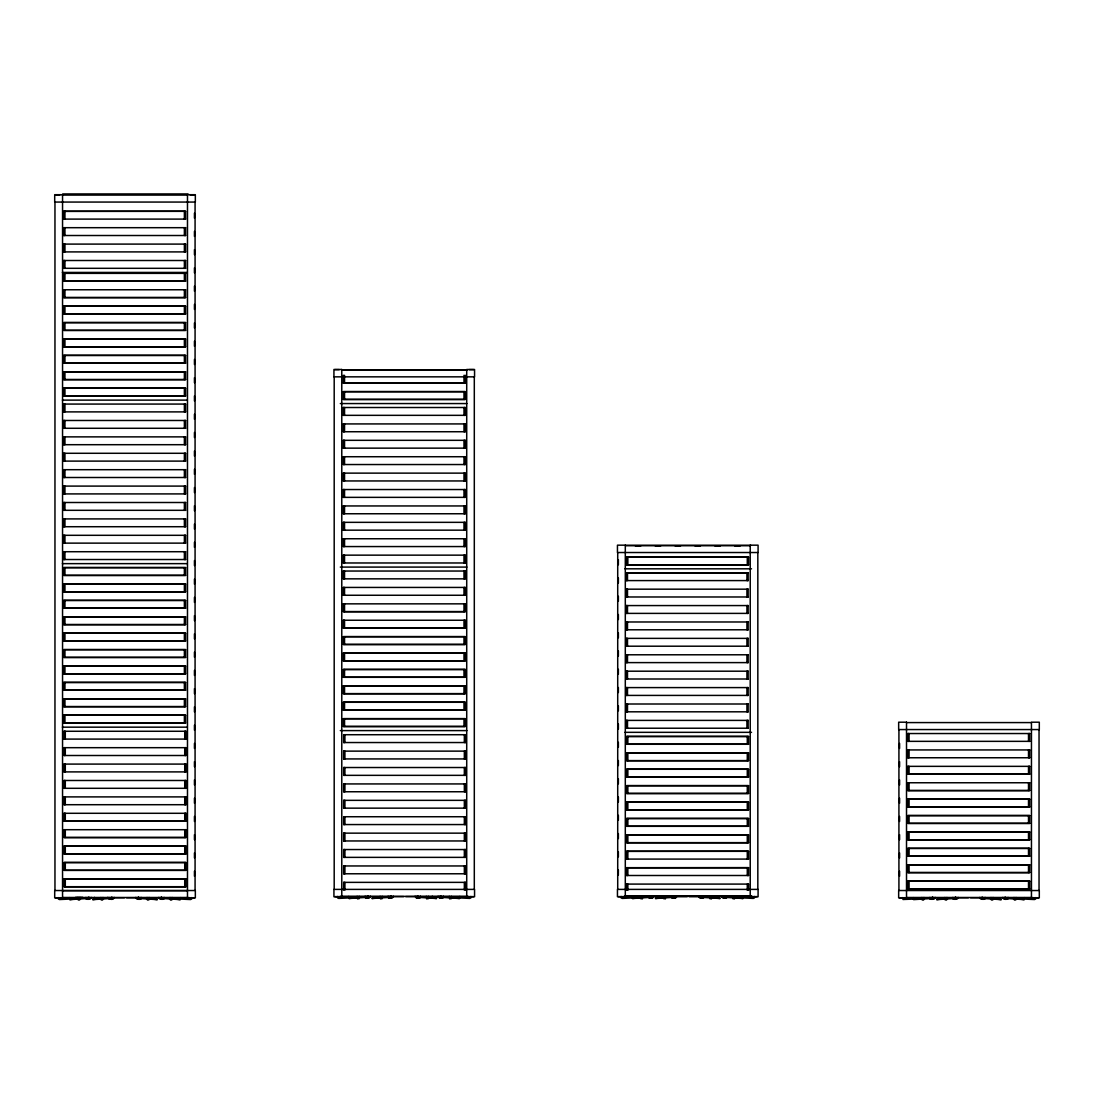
<?xml version="1.0" encoding="UTF-8"?>
<svg xmlns="http://www.w3.org/2000/svg" width="1094" height="1094" viewBox="0 0 1094 1094"><rect width="100%" height="100%" fill="white"/><g stroke="black" fill="none" stroke-linecap="round" stroke-linejoin="round"><path stroke-width="1.5" d="M442.81 897.189L441.456 898.27L438.598 897.463L440.499 896.082L442.646 897.08M367.133 896.478L367.953 897.983L368.213 896.301M390.12 896.478L390.941 897.983L391.201 896.301M139.307 898.639L137.557 898.352L138.637 897.34M162.295 898.639L160.544 898.352L161.625 897.34M417.293 896.301L417.539 897.983L418.373 896.478M440.28 896.301L440.54 897.983L441.361 896.478M700.816 896.301L700.557 897.723L702.047 897.518M723.804 896.301L723.544 897.723L725.035 897.518M982.029 897.422L981.769 898.844L983.274 898.639M1005.017 897.422L1004.757 898.844L1006.261 898.639M69.483 897.6L69.483 899.077L59.568 899.541L58.42 899.077L58.42 897.6M348.712 896.478L348.712 897.942L338.784 898.406L337.636 897.942L337.636 896.478M632.236 896.478L632.236 897.942L622.308 898.406L621.16 897.942L621.16 896.478M913.449 899.077L903.056 899.487L902.372 897.6M86.029 897.777L69.66 899.624L86.029 898.584M109.017 897.777L92.648 899.624L109.017 898.584M365.259 896.642L348.89 898.502L365.259 897.463M388.247 896.642L371.878 898.502L388.247 897.463M648.783 896.642L632.414 898.502L648.783 897.463M671.771 896.642L655.402 898.502L671.771 897.463M913.627 899.268L929.996 897.777M952.983 897.777L936.614 899.624L952.983 898.584M63.725 219.101L64.943 219.032L64.943 211.361L63.725 211.292L63.725 219.101L185.597 219.101L185.597 211.292L63.725 211.292M64.943 211.361L185.597 211.292M63.725 235.511L64.943 235.429L64.943 227.771L63.725 227.689L63.725 235.511L185.597 235.511L185.597 227.689L63.725 227.689M185.597 227.689L184.38 227.771L184.38 235.429L185.597 235.511M63.725 251.907L64.943 251.839L64.943 244.181L63.725 244.099L63.725 251.907L185.597 251.907L185.597 244.099L63.725 244.099M185.597 244.099L184.38 244.181L184.38 251.839L185.597 251.907M63.725 268.317L64.943 268.235L64.943 260.577L63.725 260.509L63.725 268.317L185.597 268.317L185.597 260.509L63.725 260.509M185.597 260.509L184.38 260.577L184.38 268.235L185.597 268.317M63.725 281.172L185.597 281.172L185.597 273.363L63.725 273.363L63.725 281.172L185.597 281.172M185.597 273.363L184.38 273.445L184.38 281.103M63.725 297.582L185.597 297.582L185.597 289.76L63.725 289.76L63.725 297.582L185.597 297.582M185.597 289.76L184.38 289.842L184.38 297.5M63.725 313.992L185.597 313.992L185.597 306.17L63.725 306.17L63.725 313.992L185.597 313.992M63.725 306.17L185.597 306.17M63.725 330.388L185.597 330.388L185.597 322.58L63.725 322.58L63.725 330.388L185.597 330.388M63.725 322.58L185.597 322.58M63.725 346.798L185.597 346.798L185.597 338.976L63.725 338.976L63.725 346.798L185.597 346.798M63.725 338.976L185.597 338.976M63.725 363.208L185.597 363.208L185.597 355.386L63.725 355.386L63.725 363.208L185.597 363.208M63.725 355.386L185.597 355.386M63.725 379.604L185.597 379.604L185.597 371.796L63.725 371.796L63.725 379.604L185.597 379.604M63.725 371.796L185.597 371.796M63.725 396.014L185.597 396.014L185.597 388.192L63.725 388.192L63.725 396.014L185.597 396.014M63.725 388.192L185.597 388.192M343.325 375.228L343.325 383.05L465.21 383.05L465.21 375.228M63.725 411.891L64.943 411.809L64.943 404.151L63.725 404.069L63.725 411.891L185.597 411.891L185.597 404.069L63.725 404.069M185.597 404.069L184.38 404.151L184.38 411.809L185.597 411.891M343.325 399.447L465.21 399.447L465.21 391.638L343.325 391.638L343.325 399.447L465.21 399.447M343.325 391.638L465.21 391.638M63.725 428.287L64.943 428.219L64.943 420.561L63.725 420.479L63.725 428.287L185.597 428.287L185.597 420.479L63.725 420.479M185.597 420.479L184.38 420.561L184.38 428.219L185.597 428.287M343.325 415.337L344.542 415.255L344.542 407.597L343.325 407.515L343.325 415.337L465.21 415.337L465.21 407.515L343.325 407.515M465.21 407.515L463.993 407.597L463.993 415.255L465.21 415.337M63.725 444.697L64.943 444.615L64.943 436.957L63.725 436.875L63.725 444.697L185.597 444.697L185.597 436.875L63.725 436.875M185.597 436.875L184.38 436.957L184.38 444.615L185.597 444.697M343.325 431.733L344.542 431.651L344.542 423.993L343.325 423.925L343.325 431.733L465.21 431.733L465.21 423.925L343.325 423.925M465.21 423.925L463.993 423.993L463.993 431.651L465.21 431.733M63.725 461.107L64.943 461.025L64.943 453.367L63.725 453.285L63.725 461.107L185.597 461.107L185.597 453.285L63.725 453.285M185.597 453.285L184.38 453.367L184.38 461.025L185.597 461.107M343.325 448.143L344.542 448.061L344.542 440.403L343.325 440.321L343.325 448.143L465.21 448.143L465.21 440.321L343.325 440.321M465.21 440.321L463.993 440.403L463.993 448.061L465.21 448.143M63.725 477.504L64.943 477.435L64.943 469.764L63.725 469.695L63.725 477.504L185.597 477.504L185.597 469.695L63.725 469.695M185.597 469.695L184.38 469.764L184.38 477.435L185.597 477.504M343.325 464.54L344.542 464.471L344.542 456.813L343.325 456.731L343.325 464.54L465.21 464.54L465.21 456.731L343.325 456.731M465.21 456.731L463.993 456.813L463.993 464.471L465.21 464.54M63.725 493.914L64.943 493.832L64.943 486.174L63.725 486.092L63.725 493.914L185.597 493.914L185.597 486.092L63.725 486.092M185.597 486.092L184.38 486.174L184.38 493.832L185.597 493.914M343.325 480.95L344.542 480.868L344.542 473.21L343.325 473.128L343.325 480.95L465.21 480.95L465.21 473.128L343.325 473.128M465.21 473.128L463.993 473.21L463.993 480.868L465.21 480.95M63.725 510.31L64.943 510.242L64.943 502.584L63.725 502.502L63.725 510.31L185.597 510.31L185.597 502.502L63.725 502.502M185.597 502.502L184.38 502.584L184.38 510.242L185.597 510.31M343.325 497.36L344.542 497.278L344.542 489.62L343.325 489.538L343.325 497.36L465.21 497.36L465.21 489.538L343.325 489.538M465.21 489.538L463.993 489.62L463.993 497.278L465.21 497.36M63.725 526.72L64.943 526.638L64.943 518.98L63.725 518.912L63.725 526.72L185.597 526.72L185.597 518.912L63.725 518.912M185.597 518.912L184.38 518.98L184.38 526.638L185.597 526.72M343.325 513.756L344.542 513.674L344.542 506.016L343.325 505.948L343.325 513.756L465.21 513.756L465.21 505.948L343.325 505.948M465.21 505.948L463.993 506.016L463.993 513.674L465.21 513.756M63.725 543.13L64.943 543.048L64.943 535.39L63.725 535.308L63.725 543.13L185.597 543.13L185.597 535.308L63.725 535.308M185.597 535.308L184.38 535.39L184.38 543.048L185.597 543.13M343.325 530.166L344.542 530.084L344.542 522.426L343.325 522.344L343.325 530.166L465.21 530.166L465.21 522.344L343.325 522.344M465.21 522.344L463.993 522.426L463.993 530.084L465.21 530.166M63.725 559.526L64.943 559.458L64.943 551.786L63.725 551.718L63.725 559.526L185.597 559.526L185.597 551.718L63.725 551.718M185.597 551.718L184.38 551.786L184.38 559.458L185.597 559.526M343.325 546.562L344.542 546.494L344.542 538.836L343.325 538.754L343.325 546.562L465.21 546.562L465.21 538.754L343.325 538.754M465.21 538.754L463.993 538.836L463.993 546.494L465.21 546.562M63.725 575.403L185.597 575.403L185.597 567.595L63.725 567.595L63.725 575.403L185.597 575.403M63.725 567.595L185.597 567.595M343.325 562.972L344.542 562.89L344.542 555.232L343.325 555.15L343.325 562.972L465.21 562.972L465.21 555.15L343.325 555.15M465.21 555.15L463.993 555.232L463.993 562.89L465.21 562.972M63.725 591.813L185.597 591.813L185.597 583.991L63.725 583.991L63.725 591.813L185.597 591.813M63.725 583.991L185.597 583.991M343.325 578.849L344.542 578.767L344.542 571.109L343.325 571.041L343.325 578.849L465.21 578.849L465.21 571.041L343.325 571.041M465.21 571.041L463.993 571.109L463.993 578.767L465.21 578.849M626.63 564.86L748.515 564.86L748.515 557.051L626.63 557.051L626.63 564.86L748.515 564.86M626.63 557.051L748.515 557.051M63.725 608.223L185.597 608.223L185.597 600.401L63.725 600.401L63.725 608.223L185.597 608.223M63.725 600.401L185.597 600.401M343.325 595.259L344.542 595.177L344.542 587.519L343.325 587.437L343.325 595.259L465.21 595.259L465.21 587.437L343.325 587.437M465.21 587.437L463.993 587.519L463.993 595.177L465.21 595.259M626.274 580.586L627.491 580.504L627.491 572.846L626.274 572.764L626.274 580.586L748.146 580.586L748.146 572.764L626.274 572.764M627.491 572.846L748.146 572.764M63.725 624.619L185.597 624.619L185.597 616.811L63.725 616.811L63.725 624.619L185.597 624.619M63.725 616.811L185.597 616.811M343.325 611.655L465.21 611.655L465.21 603.847L343.325 603.847L343.325 611.655L465.21 611.655M465.21 603.847L463.993 603.915L463.993 611.587M626.274 596.982L627.491 596.9L627.491 589.242L626.274 589.174L626.274 596.982L748.146 596.982L748.146 589.174L626.274 589.174M748.146 589.174L746.928 589.242L746.928 596.9L748.146 596.982M63.725 641.029L185.597 641.029L185.597 633.207L63.725 633.207L63.725 641.029L185.597 641.029M63.725 633.207L185.597 633.207M343.325 628.065L465.21 628.065L465.21 620.243L343.325 620.243L343.325 628.065L465.21 628.065M465.21 620.243L463.993 620.325L463.993 627.983M626.274 613.392L627.491 613.31L627.491 605.652L626.274 605.57L626.274 613.392L748.146 613.392L748.146 605.57L626.274 605.57M748.146 605.57L746.928 605.652L746.928 613.31L748.146 613.392M63.725 657.426L185.597 657.426L185.597 649.617L63.725 649.617L63.725 657.426L185.597 657.426M63.725 649.617L185.597 649.617M343.325 644.475L465.21 644.475L465.21 636.653L343.325 636.653L343.325 644.475L465.21 644.475M343.325 636.653L465.21 636.653M626.274 629.788L627.491 629.72L627.491 622.062L626.274 621.98L626.274 629.788L748.146 629.788L748.146 621.98L626.274 621.98M748.146 621.98L746.928 622.062L746.928 629.72L748.146 629.788M63.725 673.836L185.597 673.836L185.597 666.014L63.725 666.014L63.725 673.836L185.597 673.836M63.725 666.014L185.597 666.014M343.325 660.872L465.21 660.872L465.21 653.063L343.325 653.063L343.325 660.872L465.21 660.872M343.325 653.063L465.21 653.063M626.274 646.198L627.491 646.116L627.491 638.458L626.274 638.376L626.274 646.198L748.146 646.198L748.146 638.376L626.274 638.376M748.146 638.376L746.928 638.458L746.928 646.116L748.146 646.198M63.725 690.246L185.597 690.246L185.597 682.424L63.725 682.424L63.725 690.246L185.597 690.246M63.725 682.424L185.597 682.424M343.325 677.282L465.21 677.282L465.21 669.46L343.325 669.46L343.325 677.282L465.21 677.282M343.325 669.46L465.21 669.46M626.274 662.608L627.491 662.526L627.491 654.868L626.274 654.786L626.274 662.608L748.146 662.608L748.146 654.786L626.274 654.786M748.146 654.786L746.928 654.868L746.928 662.526L748.146 662.608M63.725 706.642L185.597 706.642L185.597 698.834L63.725 698.834L63.725 706.642L185.597 706.642M63.725 698.834L185.597 698.834M343.325 693.678L465.21 693.678L465.21 685.87L343.325 685.87L343.325 693.678L465.21 693.678M343.325 685.87L465.21 685.87M626.274 679.005L627.491 678.936L627.491 671.265L626.274 671.196L626.274 679.005L748.146 679.005L748.146 671.196L626.274 671.196M748.146 671.196L746.928 671.265L746.928 678.936L748.146 679.005M63.725 723.052L185.597 723.052L185.597 715.23L63.725 715.23L63.725 723.052L185.597 723.052M63.725 715.23L185.597 715.23M343.325 710.088L465.21 710.088L465.21 702.266L343.325 702.266L343.325 710.088L465.21 710.088M343.325 702.266L465.21 702.266M626.274 695.415L627.491 695.333L627.491 687.675L626.274 687.593L626.274 695.415L748.146 695.415L748.146 687.593L626.274 687.593M748.146 687.593L746.928 687.675L746.928 695.333L748.146 695.415M64.081 739.093L65.298 739.011L65.298 731.353L64.081 731.271L64.081 739.093L185.953 739.093L185.953 731.271L64.081 731.271M185.953 731.271L184.736 731.353L184.736 739.011L185.953 739.093M343.325 726.498L465.21 726.498L465.21 718.676L343.325 718.676L343.325 726.498L465.21 726.498M343.325 718.676L465.21 718.676M626.274 711.811L627.491 711.743L627.491 704.085L626.274 704.003L626.274 711.811L748.146 711.811L748.146 704.003L626.274 704.003M748.146 704.003L746.928 704.085L746.928 711.743L748.146 711.811M64.081 755.503L65.298 755.421L65.298 747.763L64.081 747.681L64.081 755.503L185.953 755.503L185.953 747.681L64.081 747.681M185.953 747.681L184.736 747.763L184.736 755.421L185.953 755.503M343.68 742.539L344.911 742.457L344.911 734.799L343.68 734.717L343.68 742.539L465.565 742.539L465.565 734.717L343.68 734.717M465.565 734.717L464.348 734.799L464.348 742.457L465.565 742.539M626.274 728.221L627.491 728.139L627.491 720.481L626.274 720.399L626.274 728.221L748.146 728.221L748.146 720.399L626.274 720.399M748.146 720.399L746.928 720.481L746.928 728.139L748.146 728.221M64.081 771.899L65.298 771.817L65.298 764.159L64.081 764.091L64.081 771.899L185.953 771.899L185.953 764.091L64.081 764.091M185.953 764.091L184.736 764.159L184.736 771.817L185.953 771.899M343.68 758.935L344.911 758.867L344.911 751.195L343.68 751.127L343.68 758.935L465.565 758.935L465.565 751.127L343.68 751.127M465.565 751.127L464.348 751.195L464.348 758.867L465.565 758.935M626.63 744.262L748.515 744.262L748.515 736.453L626.63 736.453L626.63 744.262L748.515 744.262M626.63 736.453L748.515 736.453M64.081 788.309L65.298 788.227L65.298 780.569L64.081 780.487L64.081 788.309L185.953 788.309L185.953 780.487L64.081 780.487M185.953 780.487L184.736 780.569L184.736 788.227L185.953 788.309M343.68 775.345L344.911 775.263L344.911 767.605L343.68 767.523L343.68 775.345L465.565 775.345L465.565 767.523L343.68 767.523M465.565 767.523L464.348 767.605L464.348 775.263L465.565 775.345M907.842 741.349L909.073 741.281L909.073 733.623L907.842 733.541L907.842 741.349L1029.727 741.349L1029.727 733.541L907.842 733.541M1029.727 733.541L1028.51 733.623L1028.51 741.281L1029.727 741.349M626.63 760.672L748.515 760.672L748.515 752.85L626.63 752.85L626.63 760.672L748.515 760.672M626.63 752.85L748.515 752.85M64.081 804.705L65.298 804.637L65.298 796.979L64.081 796.897L64.081 804.705L185.953 804.705L185.953 796.897L64.081 796.897M185.953 796.897L184.736 796.979L184.736 804.637L185.953 804.705M343.68 791.755L344.911 791.673L344.911 784.015L343.68 783.933L343.68 791.755L465.565 791.755L465.565 783.933L343.68 783.933M465.565 783.933L464.348 784.015L464.348 791.673L465.565 791.755M907.842 757.759L909.073 757.677L909.073 750.019L907.842 749.937L907.842 757.759L1029.727 757.759L1029.727 749.937L907.842 749.937M1029.727 749.937L1028.51 750.019L1028.51 757.677L1029.727 757.759M626.63 777.068L748.515 777.068L748.515 769.26L626.63 769.26L626.63 777.068L748.515 777.068M626.63 769.26L748.515 769.26M64.081 821.115L185.953 821.115L185.953 813.293L64.081 813.293L64.081 821.115L185.953 821.115M185.953 813.293L184.736 813.375L184.736 821.033M343.68 808.151L344.911 808.069L344.911 800.411L343.68 800.343L343.68 808.151L465.565 808.151L465.565 800.343L343.68 800.343M465.565 800.343L464.348 800.411L464.348 808.069L465.565 808.151M907.842 774.169L1029.727 774.169L1029.727 766.347L907.842 766.347L907.842 774.169L1029.727 774.169M1029.727 766.347L1028.51 766.429L1028.51 774.087M626.63 793.478L748.515 793.478L748.515 785.656L626.63 785.656L626.63 793.478L748.515 793.478M626.63 785.656L748.515 785.656M64.081 837.525L185.953 837.525L185.953 829.703L64.081 829.703L64.081 837.525L185.953 837.525M185.953 829.703L184.736 829.785L184.736 837.443M343.68 824.561L344.911 824.479L344.911 816.821L343.68 816.739L343.68 824.561L465.565 824.561L465.565 816.739L343.68 816.739M465.565 816.739L464.348 816.821L464.348 824.479L465.565 824.561M907.842 790.565L1029.727 790.565L1029.727 782.757L907.842 782.757L907.842 790.565L1029.727 790.565M1029.727 782.757L1028.51 782.825L1028.51 790.497M626.63 809.888L748.515 809.888L748.515 802.066L626.63 802.066L626.63 809.888L748.515 809.888M626.63 802.066L748.515 802.066M64.081 853.922L185.953 853.922L185.953 846.113L64.081 846.113L64.081 853.922L185.953 853.922M64.081 846.113L185.953 846.113M343.68 840.958L344.911 840.889L344.911 833.218L343.68 833.149L343.68 840.958L465.565 840.958L465.565 833.149L343.68 833.149M465.565 833.149L464.348 833.218L464.348 840.889L465.565 840.958M907.842 806.975L1029.727 806.975L1029.727 799.153L907.842 799.153L907.842 806.975L1029.727 806.975M907.842 799.153L1029.727 799.153M626.63 826.285L748.515 826.285L748.515 818.476L626.63 818.476L626.63 826.285L748.515 826.285M626.63 818.476L748.515 818.476M64.081 870.332L185.953 870.332L185.953 862.51L64.081 862.51L64.081 870.332L185.953 870.332M64.081 862.51L185.953 862.51M343.68 857.368L344.911 857.286L344.911 849.628L343.68 849.546L343.68 857.368L465.565 857.368L465.565 849.546L343.68 849.546M465.565 849.546L464.348 849.628L464.348 857.286L465.565 857.368M907.842 823.385L1029.727 823.385L1029.727 815.563L907.842 815.563L907.842 823.385L1029.727 823.385M907.842 815.563L1029.727 815.563M626.63 842.695L748.515 842.695L748.515 834.872L626.63 834.872L626.63 842.695L748.515 842.695M626.63 834.872L748.515 834.872M64.081 886.728L185.953 886.728L185.953 878.92L64.081 878.92L64.081 886.728L185.953 886.728M64.081 878.92L185.953 878.92M343.68 873.778L344.911 873.696L344.911 866.038L343.68 865.956L343.68 873.778L465.565 873.778L465.565 865.956L343.68 865.956M465.565 865.956L464.348 866.038L464.348 873.696L465.565 873.778M907.842 839.782L1029.727 839.782L1029.727 831.973L907.842 831.973L907.842 839.782L1029.727 839.782M907.842 831.973L1029.727 831.973M626.63 859.091L627.847 859.022L627.847 851.364L626.63 851.282L626.63 859.091L748.515 859.091L748.515 851.282L626.63 851.282M627.847 851.364L748.515 851.282M465.565 890.174L465.565 882.366L464.348 882.434L464.348 890.092M907.842 856.192L1029.727 856.192L1029.727 848.37L907.842 848.37L907.842 856.192L1029.727 856.192M907.842 848.37L1029.727 848.37M626.63 875.501L627.847 875.419L627.847 867.761L626.63 867.679L626.63 875.501L748.515 875.501L748.515 867.679L626.63 867.679M627.847 867.761L748.515 867.679M907.842 872.588L1029.727 872.588L1029.727 864.78L907.842 864.78L907.842 872.588L1029.727 872.588M907.842 864.78L1029.727 864.78M748.515 890.338L748.515 884.089L747.284 884.171L747.284 890.297M907.842 888.998L1029.727 888.998L1029.727 881.176L907.842 881.176L907.842 888.998L1029.727 888.998M907.842 881.176L1029.727 881.176M929.996 898.584L913.627 899.624L913.449 897.6M62.7 193.939L188.045 193.939M55.616 194.841L60.006 194.841M190.028 194.841L194.417 194.841M62.549 195.088L187.484 195.088M62.399 272.433L187.279 272.433M334.846 369.635L339.222 369.635M341.93 369.758L467.275 369.758M469.258 369.635L473.647 369.635M341.779 369.868L466.714 369.868M351.817 370.223L357.3 370.223M371.7 370.223L377.17 370.223M391.57 370.223L397.04 370.223M411.44 370.223L416.923 370.223M431.323 370.223L436.793 370.223M451.193 370.223L456.663 370.223M343.325 383.05L465.21 383.05M62.399 400.117L187.279 400.117M340.316 403.563L466.878 403.563M625.453 545.427L750.799 545.427M625.303 545.55L750.224 545.55M635.341 545.892L640.824 545.892M655.224 545.892L660.694 545.892M675.094 545.892L680.564 545.892M694.963 545.892L700.433 545.892M714.847 545.892L720.317 545.892M734.717 545.892L740.187 545.892M62.399 563.642L187.279 563.642M340.316 567.089L466.878 567.089M624.947 568.812L751.523 568.812M906.516 722.587L1031.451 722.587M62.399 727.168L187.279 727.168M340.316 730.601L466.878 730.601M624.947 732.337L751.523 732.337M343.68 890.174L343.68 882.366L465.565 882.366M626.63 890.338L626.63 884.089L748.515 884.089M62.399 890.68L187.279 890.68M624.947 895.849L751.523 895.849M340.193 896.369L467.562 896.369M625.303 896.369L751.086 896.369M334.846 896.615L339.222 896.615M340.193 896.615L403.686 896.615M405.751 896.615L473.647 896.615M618.37 896.615L622.746 896.615M623.703 896.615L687.21 896.615M689.275 896.615L757.171 896.615M443.125 896.779L450.427 896.779M419.426 897.012L434.277 897.012M436.096 897.012L459.603 897.012M633.262 897.012L645.829 897.012M365.191 897.203L366.627 897.777A1.997 1.997 0 0 0 368.965 897.777L370.387 896.259M388.179 897.203L389.614 897.777A1.997 1.997 0 0 0 391.953 897.777L393.375 896.259M419.303 897.203L420.301 897.203M442.291 897.203L443.289 897.203M648.715 897.203L650.151 897.777A1.997 1.997 0 0 0 652.475 897.777L653.911 896.259M671.702 897.203L673.138 897.777A1.997 1.997 0 0 0 675.463 897.777L676.899 896.259M702.827 897.203L703.825 897.203M725.814 897.203L726.813 897.203M62.549 897.504L188.332 897.504M357.533 897.531L358.832 897.531M380.521 897.531L381.82 897.531M426.674 897.531L427.959 897.531M449.661 897.531L450.947 897.531M641.057 897.531L642.356 897.531M664.044 897.531L665.343 897.531M710.184 897.531L711.483 897.531M733.185 897.531L734.471 897.531M906.516 897.504L1032.298 897.504M55.616 897.736L60.006 897.736M60.963 897.736L124.47 897.736M126.535 897.736L194.417 897.736M367.133 897.695L365.259 897.695L365.191 896.259M390.12 897.695L388.247 897.695L388.179 896.259M418.373 897.695L420.246 897.695L420.301 896.259M441.361 897.695L443.234 897.695L443.289 896.259M650.656 897.695L648.783 897.695L648.715 896.259M673.644 897.695L671.771 897.695L671.702 896.259M701.897 897.695L703.77 897.695L703.825 896.259M724.884 897.695L726.758 897.695L726.813 896.259M899.583 897.736L903.972 897.736M904.929 897.736L968.422 897.736M970.501 897.736L1038.384 897.736M357.533 898.065L358.832 898.065M381.82 898.065L380.521 898.065L381.82 898.215M427.959 898.065L426.674 898.065L427.959 898.215M450.947 898.065L449.661 898.065L450.947 898.215M470.844 896.478L470.844 897.942L469.695 898.406L459.781 897.942L459.781 896.478M641.057 898.065L642.356 898.065L641.057 898.215M665.343 898.065L664.044 898.065L665.343 898.215M710.184 898.065L711.483 898.065L710.184 898.215M733.185 898.065L734.471 898.065L733.185 898.215M754.368 896.478L754.368 897.942L753.219 898.406L743.291 897.942L743.291 896.478M72.136 898.147L80.327 898.147M357.533 898.215L358.832 898.215M914.844 898.147L921.039 898.147M85.961 898.338L86.973 898.338M108.949 898.338L109.961 898.338M141.085 898.338L139.649 898.899A1.997 1.997 0 0 1 137.311 898.899L135.888 897.381M929.927 898.338L931.363 898.899A1.997 1.997 0 0 0 933.702 898.899L935.124 897.381M952.915 898.338L954.351 898.899A1.997 1.997 0 0 0 956.689 898.899L958.112 897.381M984.039 898.338L985.051 898.338M1007.027 898.338L1008.039 898.338L1008.039 897.381M78.303 898.666L79.602 898.666M101.291 898.666L102.59 898.666M147.444 898.666L148.743 898.666M170.432 898.666L171.731 898.666M922.269 898.666L923.568 898.666M945.257 898.666L946.556 898.666M991.41 898.666L992.709 898.666M1014.398 898.666L1015.697 898.666M87.903 898.817L86.029 898.817L85.961 897.381M110.891 898.817L109.017 898.817L108.949 897.381M139.143 898.817L141.017 898.817L141.085 897.381M162.131 898.817L164.004 898.817L164.004 897.777L180.373 899.624L164.004 898.584M931.869 898.817L929.996 898.817L929.927 897.381M954.857 898.817L952.983 898.817L952.915 897.381M983.109 898.817L984.983 898.817L985.051 897.381M1006.097 898.817L1007.971 898.817L1007.971 897.777L1024.34 899.624L1007.971 898.584M78.303 899.186L79.602 899.186M101.291 899.186L102.59 899.186M147.444 899.186L148.743 899.186M170.432 899.186L171.731 899.186M191.628 897.6L191.628 899.077L190.465 899.541L180.551 899.077L180.551 897.6M922.269 899.186L923.568 899.186M945.257 899.186L946.556 899.186M991.41 899.186L992.709 899.186M1014.398 899.186L1015.697 899.186M1035.58 897.6L1035.58 899.077L1034.432 899.541L1024.517 899.077L1024.517 897.6M78.303 899.336L79.602 899.254M101.291 899.336L102.59 899.336M147.444 899.336L148.743 899.254M170.432 899.336L171.731 899.336M922.269 899.336L923.568 899.336M945.257 899.254L946.556 899.336M991.41 899.254L992.709 899.336M1014.398 899.336L1015.697 899.254M984.983 898.584L1001.352 899.624L984.983 897.777M726.758 897.463L743.127 898.502L726.758 896.642M703.77 897.463L720.139 898.502L703.77 896.642M443.234 897.463L459.603 898.502L443.234 896.642M420.246 897.463L436.615 898.502L420.246 896.642M141.017 898.584L157.386 899.624L141.017 897.777M185.597 219.101L184.38 219.032L184.38 211.361M63.725 273.363L64.943 273.445L64.943 281.103M63.725 289.76L64.943 289.842L64.943 297.5M748.146 580.586L746.928 580.504L746.928 572.846M343.325 603.847L344.542 603.915L344.542 611.587M343.325 620.243L344.542 620.325L344.542 627.983M907.842 766.347L909.073 766.429L909.073 774.087M907.842 782.757L909.073 782.825L909.073 790.497M64.081 813.293L65.298 813.375L65.298 821.033M748.515 859.091L747.284 859.022L747.284 851.364M64.081 829.703L65.298 829.785L65.298 837.443M748.515 875.501L747.284 875.419L747.284 867.761M626.63 884.089L627.847 884.171L627.847 890.297M343.68 882.366L344.911 882.434L344.911 890.092M955.363 897.34L956.443 898.352L954.693 898.639M932.375 897.34L933.456 898.352L931.705 898.639M674.724 896.301L674.971 897.723L673.48 897.518M651.737 896.301L651.983 897.723L650.492 897.518M111.971 897.422L112.231 898.844L110.726 898.639M88.983 897.422L89.243 898.844L87.739 898.639M109.509 898.53L111.752 899.418L113.653 898.584L111.752 897.203L109.605 898.215M1039.04 729.561L1039.04 890.53M1033.283 897.6L1033.283 899.077M1028.51 799.235L1028.51 806.893M1028.51 815.645L1028.51 823.303M1028.51 832.042L1028.51 839.7M1028.51 848.452L1028.51 856.11M1028.51 864.848L1028.51 872.52M1028.51 881.258L1028.51 888.916M1016.066 897.477L1016.066 898.461L1014.015 898.461L1014.015 897.477M1015.697 898.461L1015.697 900.061M1014.398 898.461L1014.398 900.061M1007.67 897.777L1007.697 898.817M1006.726 898.694L1006.726 898.885A1.997 1.997 0 0 1 1004.265 898.899L1002.842 897.381M993.078 897.477L993.078 898.461L991.027 898.461L991.027 897.477M992.709 898.461L992.709 900.061M991.41 898.461L991.41 900.061M984.709 897.777L984.682 898.817M979.855 897.381L981.277 898.899A1.997 1.997 0 0 0 983.615 898.899M953.284 897.777L953.257 898.817M946.939 897.477L946.939 898.461L944.888 898.461L944.888 897.477M946.556 898.461L946.556 900.061M945.257 898.461L945.257 900.061M923.951 897.477L923.951 898.461L921.886 898.461L921.886 897.477M923.568 898.461L923.568 900.061M922.269 898.461L922.269 900.061M909.073 799.235L909.073 806.893M909.073 815.645L909.073 823.303M909.073 832.042L909.073 839.7M909.073 848.452L909.073 856.11M909.073 864.848L909.073 872.52M909.073 881.258L909.073 888.916M904.683 897.6L904.683 899.077M899.583 743.414L899.583 748.433M899.583 761.67L899.583 766.689M899.583 779.913L899.583 784.945M899.583 798.169L899.583 803.201M899.583 816.425L899.583 821.457M899.583 834.681L899.583 839.7M899.583 852.937L899.583 857.956M899.583 871.193L899.583 876.212M898.926 729.561L898.926 890.53M757.827 552.525L757.827 889.395M752.07 896.478L752.07 897.942M747.284 557.133L747.284 564.791M747.284 736.522L747.284 744.18M747.284 752.932L747.284 760.59M747.284 769.328L747.284 777M747.284 785.738L747.284 793.396M747.284 802.148L747.284 809.806M747.284 818.544L747.284 826.202M747.284 834.954L747.284 842.612M742.771 896.259L742.771 897.012L729.889 897.012L729.889 896.259M734.853 896.355L734.853 897.34L732.802 897.34L732.802 896.355M734.471 897.34L734.471 898.94M733.185 897.34L733.185 898.94M726.457 896.642L726.471 897.695M725.513 897.572L725.445 897.75A1.997 1.997 0 0 1 723.052 897.777L721.616 896.259M711.866 896.355L711.866 897.34L709.815 897.34L709.815 896.355M711.483 897.34L711.483 898.94M710.184 897.34L710.184 898.94M703.469 896.642L703.483 897.695M698.628 896.259L700.064 897.777A1.997 1.997 0 0 0 702.403 897.777M669.473 896.259L669.473 897.012L656.427 897.012L656.427 896.259M665.726 896.355L665.726 897.34L663.661 897.34L663.661 896.355M665.343 897.34L665.343 898.94M664.044 897.34L664.044 898.94M649.084 896.642L649.057 897.695M642.739 896.355L642.739 897.34L640.674 897.34L640.674 896.355M642.356 897.34L642.356 898.94M641.057 897.34L641.057 898.94M627.847 557.133L627.847 564.791M627.847 736.522L627.847 744.18M627.847 752.932L627.847 760.59M627.847 769.328L627.847 777M627.847 785.738L627.847 793.396M627.847 802.148L627.847 809.806M627.847 818.544L627.847 826.202M627.847 834.954L627.847 842.612M623.457 896.478L623.457 897.942M618.37 559.745L618.37 564.777M618.37 578.001L618.37 583.034M618.37 596.257L618.37 601.276M618.37 614.513L618.37 619.532M618.37 632.756L618.37 637.788M618.37 651.012L618.37 656.044M618.37 669.268L618.37 674.301M618.37 687.524L618.37 692.543M618.37 705.78L618.37 710.799M618.37 724.037L618.37 729.055M618.37 742.279L618.37 747.311M618.37 760.535L618.37 765.568M618.37 778.791L618.37 783.824M618.37 797.047L618.37 802.066M618.37 815.303L618.37 820.322M618.37 833.56L618.37 838.578M618.37 851.802L618.37 856.834M618.37 870.058L618.342 875.091M617.713 552.525L617.713 889.395M474.304 376.842L474.304 889.395M468.547 896.478L468.547 897.942M463.993 375.31L463.993 382.968M463.993 391.72L463.993 399.378M463.993 636.735L463.993 644.393M463.993 653.132L463.993 660.79M463.993 669.542L463.993 677.2M463.993 685.952L463.993 693.61M463.993 702.348L463.993 710.006M463.993 718.758L463.993 726.416M451.33 896.355L451.33 897.34L449.278 897.34L449.278 896.355M450.947 897.34L450.947 898.94M449.661 897.34L449.661 898.94M442.961 896.642L442.933 897.695M441.99 897.572L441.921 897.75A1.997 1.997 0 0 1 439.528 897.777L438.092 896.259M432.294 896.259L432.294 897.012M428.342 896.355L428.342 897.34L426.291 897.34L426.291 896.355M427.959 897.34L427.959 898.94M426.674 897.34L426.674 898.94M419.946 896.642L419.973 897.695M415.105 896.259L416.541 897.777A1.997 1.997 0 0 0 418.879 897.777M388.52 896.642L388.548 897.695M382.203 896.355L382.203 897.34L380.138 897.34L380.138 896.355M381.82 897.34L381.82 898.94M380.521 897.34L380.521 898.94M365.56 896.642L365.533 897.695M359.215 896.355L359.215 897.34L357.15 897.34L357.15 896.355M358.832 897.34L358.832 898.94M357.533 897.34L357.533 898.94M344.542 375.31L344.542 382.968M344.542 391.72L344.542 399.378M344.542 636.735L344.542 644.393M344.542 653.132L344.542 660.79M344.542 669.542L344.542 677.2M344.542 685.952L344.542 693.61M344.542 702.348L344.542 710.006M344.542 718.758L344.542 726.416M339.933 896.478L339.933 897.942M334.19 376.842L334.19 889.395M195.074 202.062L195.074 890.53M194.445 213.125L194.445 218.144M194.445 231.381L194.445 236.4M194.445 249.637L194.445 254.656M194.445 267.88L194.445 272.912M194.445 286.136L194.445 291.168M194.445 304.392L194.445 309.424M194.445 322.949L194.445 327.981M194.445 341.205L194.445 346.237M194.445 359.461L194.445 364.493M194.445 377.717L194.445 382.75M194.445 395.973L194.445 400.992M194.445 414.229L194.445 419.248M194.445 432.472L194.445 437.504M194.445 451.043L194.445 456.061M194.445 469.299L194.445 474.317M194.445 487.555L194.445 492.573M194.445 505.797L194.445 510.83M194.445 524.053L194.445 529.086M194.445 542.309L194.445 547.342M194.445 560.566L194.445 565.584M194.445 579.123L194.445 584.155M194.445 597.379L194.445 602.411M194.445 615.635L194.445 620.667M194.445 633.891L194.445 638.91M194.445 652.147L194.445 657.166M194.445 670.39L194.445 675.422M194.445 688.646L194.445 693.678M194.445 706.902L194.445 711.934M194.445 725.158L194.445 730.19M194.445 743.414L194.445 748.433M194.445 761.67L194.445 766.689M194.445 779.913L194.445 784.945M194.445 798.169L194.445 803.201M194.445 816.425L194.445 821.457M194.445 834.681L194.445 839.7M194.445 852.937L194.472 857.956M194.445 871.193L194.445 876.212M189.317 897.6L189.317 899.077M184.736 846.182L184.736 853.853M184.736 862.592L184.736 870.25M184.736 879.002L184.736 886.66M184.38 306.252L184.38 313.91M184.38 322.648L184.38 330.32M184.38 339.058L184.38 346.716M184.38 355.468L184.38 363.126M184.38 371.864L184.38 379.522M184.38 388.274L184.38 395.932M184.38 567.677L184.38 575.335M184.38 584.073L184.38 591.731M184.38 600.483L184.38 608.141M184.38 616.879L184.38 624.551M184.38 633.289L184.38 640.947M184.38 649.699L184.38 657.357M184.38 666.096L184.38 673.754M184.38 682.506L184.38 690.164M184.38 698.902L184.38 706.574M184.38 715.312L184.38 722.97M172.114 897.477L172.114 898.461L170.049 898.461L170.049 897.477M171.731 898.461L171.731 900.061M170.432 898.461L170.432 900.061M164.073 897.381L162.637 898.899A1.997 1.997 0 0 1 160.298 898.899L158.876 897.381M163.731 897.777L163.703 898.817M149.112 897.477L149.112 898.461L147.061 898.461L147.061 897.477M148.743 898.461L148.743 900.061M147.444 898.461L147.444 900.061M140.716 897.777L140.743 898.817M114.145 897.381L112.723 898.899A1.997 1.997 0 0 1 110.385 898.899M109.318 897.777L109.318 898.817M109.291 897.777L109.291 898.817M107.431 897.395L107.431 898.147L94.549 898.147L94.549 897.395M102.973 897.477L102.973 898.461L100.921 898.461L100.921 897.477M102.59 898.461L102.59 900.061M101.291 898.461L101.291 900.061M91.158 897.381L89.735 898.899A1.997 1.997 0 0 1 87.397 898.899L87.274 898.694M86.303 897.777L86.33 898.817M82.829 897.395L75.527 897.395M79.985 897.477L79.985 898.461L77.934 898.461L77.934 897.477M79.602 898.461L79.602 900.061M78.303 898.461L78.303 900.061M65.298 846.182L65.298 853.853M65.298 862.592L65.298 870.25M65.298 879.002L65.298 886.66M64.943 306.252L64.943 313.91M64.943 322.648L64.943 330.32M64.943 339.058L64.943 346.716M64.943 355.468L64.943 363.126M64.943 371.864L64.943 379.522M64.943 388.274L64.943 395.932M64.943 567.677L64.943 575.335M64.943 584.073L64.943 591.731M64.943 600.483L64.943 608.141M64.943 616.879L64.943 624.551M64.943 633.289L64.943 640.947M64.943 649.699L64.943 657.357M64.943 666.096L64.943 673.754M64.943 682.506L64.943 690.164M64.943 698.902L64.943 706.574M64.943 715.312L64.943 722.97M60.717 897.6L60.717 899.077M54.96 202.062L54.96 890.53M86.522 898.092L87.807 899.391L90.665 898.584L88.764 897.203L86.522 898.092M140.593 898.311L139.239 899.391L136.381 898.584L138.282 897.203L140.593 898.311M163.58 898.311L162.227 899.391L159.368 898.584L161.269 897.203L163.58 898.311M365.752 896.971L367.037 898.27L369.895 897.463L367.994 896.082L365.752 896.971M388.739 896.971L390.025 898.27L392.883 897.463L390.982 896.082L388.739 896.971M419.822 897.189L418.469 898.27L415.611 897.463L417.511 896.082L419.822 897.189M649.275 896.971L650.547 898.27L653.405 897.463L651.504 896.082L649.275 896.971M672.263 896.971L673.535 898.27L676.407 897.463L674.492 896.082L672.263 896.971M703.346 897.189L701.992 898.27L699.134 897.463L701.035 896.082L703.346 897.189M726.334 897.189L724.98 898.27L722.122 897.463L724.023 896.082L726.334 897.189M930.488 898.092L931.773 899.391L934.632 898.584L932.731 897.203L930.488 898.092M953.476 898.092L954.761 899.391L957.619 898.584L955.718 897.203L953.476 898.092M984.559 898.311L983.205 899.391L980.347 898.584L982.248 897.203L984.559 898.311M1007.547 898.311L1006.193 899.391L1003.335 898.584L1005.236 897.203L1007.547 898.311M62.549 194.705L54.7 194.705L54.7 202.062L195.334 202.062L195.334 194.705L187.484 194.705L187.484 897.887L195.334 897.887L195.334 890.53L54.7 890.53L54.7 897.887L62.549 897.887L62.549 194.705M341.779 369.485L333.93 369.485L333.93 376.842L474.564 376.842L474.564 369.485L466.714 369.485L466.714 896.752L474.564 896.752L474.564 889.395L333.93 889.395L333.93 896.752L341.779 896.752L341.779 369.485M625.303 545.168L617.454 545.168L617.454 552.525L758.087 552.525L758.087 545.168L750.224 545.168L750.224 896.752L758.087 896.752L758.087 889.395L617.454 889.395L617.454 896.752L625.303 896.752L625.303 545.168M906.516 722.204L898.666 722.204L898.666 729.561L1039.3 729.561L1039.3 722.204L1031.451 722.204L1031.451 897.887L1039.3 897.887L1039.3 890.53L898.666 890.53L898.666 897.887L906.516 897.887L906.516 722.204M930.297 898.817L930.297 897.777L930.269 898.817M672.072 897.695L672.072 896.642L672.044 897.695"/></g></svg>
